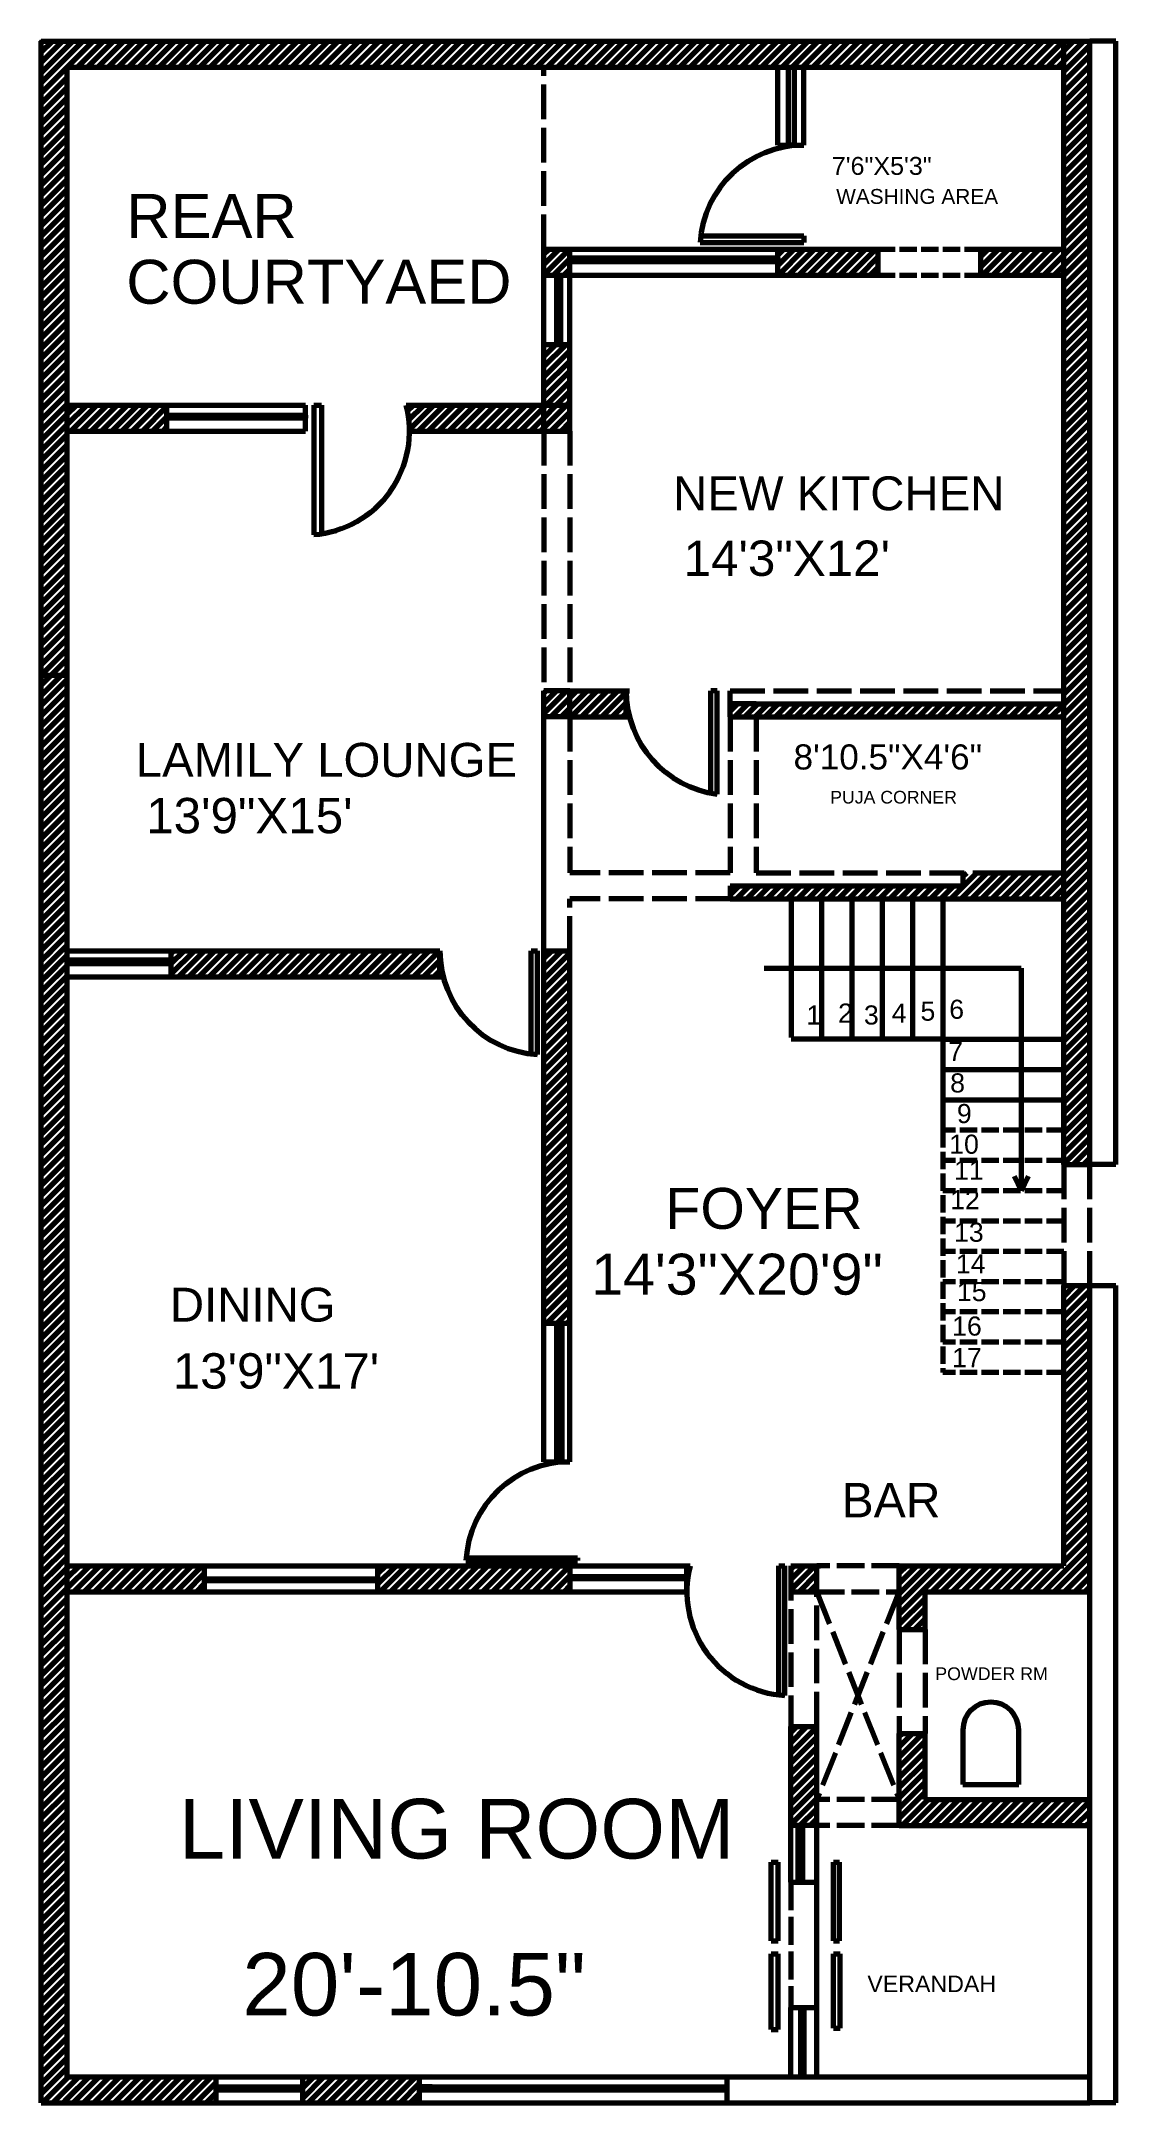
# Model space of a CAD drawing. Header units: inches. Extents: x 618 to 1514, y 445 to 2031.
# Drawn here: x 618 to 990, y 445 to 1159 of the extents above; entities outside this region: 1.
import ezdxf

# ---------------------------------------------------------------- set-up
doc = ezdxf.new("R2010")
doc.units = ezdxf.units.IN
doc.header["$MEASUREMENT"] = 0
doc.linetypes.add('ACAD_ISO02W100', pattern=[15, 12, -3])
doc.styles.get("Standard").update_dxf_attribs({"font": 'arial.ttf'})

msp = doc.modelspace()

# ---------------------------------------------------------------- hatches: boundary and pattern name
at = {"lineweight": 100}
h = msp.add_hatch(dxfattribs=at)
h.set_pattern_fill('ANSI31', color=256, scale=20)
h.paths.add_polyline_path([(627.13, 939.67), (618.13, 939.67), (618.13, 445.37), (678.63, 445.37), (678.63, 454.37), (627.13, 454.37)])
h.paths.add_polyline_path([(627.13, 1150.37), (972.13, 1150.37), (972.13, 770.37), (981.13, 770.37), (981.13, 1159.37), (618.13, 1159.37), (618.13, 939.67), (627.13, 939.67)])
h = msp.add_hatch(dxfattribs=at)
h.set_pattern_fill('ANSI31', color=256, scale=20)
h.paths.add_polyline_path([(972.13, 871.37), (945.73, 871.37), (937.23, 871.37), (937.23, 866.87), (856.63, 866.87), (856.63, 862.37), (972.13, 862.37)])
h.paths.add_polyline_path([(972.13, 929.87), (865.63, 929.87), (856.63, 929.87), (856.63, 925.37), (972.13, 925.37)])
h.paths.add_polyline_path([(756.13, 844.37), (663.13, 844.37), (663.13, 835.37), (756.13, 835.37)])
h.paths.add_polyline_path([(674.7, 631.37), (627.13, 631.37), (627.13, 622.37), (674.7, 622.37)])
h.paths.add_polyline_path([(801.13, 631.37), (734.7, 631.37), (734.7, 622.37), (801.13, 622.37)])
h.paths.add_polyline_path([(886.63, 575.64), (877.63, 575.64), (877.63, 541.37), (886.63, 541.37)])
h.paths.add_polyline_path([(801.13, 844.37), (792.13, 844.37), (792.13, 715.37), (801.13, 715.37)])
h.paths.add_polyline_path([(972.13, 1087.37), (943.25, 1087.37), (943.25, 1078.37), (972.13, 1078.37)])
h.paths.add_polyline_path([(792.13, 1033.37), (745.63, 1033.37), (744.48, 1033.37, -0.063254), (745.63, 1024.37), (792.13, 1024.37)])
h.paths.add_polyline_path([(801.13, 1033.37), (792.13, 1033.37), (792.13, 1024.37), (801.13, 1024.37)])
h.paths.add_polyline_path([(801.13, 1054.37), (792.13, 1054.37), (792.13, 1033.37), (801.13, 1033.37)])
h.paths.add_polyline_path([(801.13, 1087.37), (792.13, 1087.37), (792.13, 1078.37), (801.13, 1078.37)])
h.paths.add_polyline_path([(661.63, 1033.37), (627.13, 1033.37), (627.13, 1024.37), (661.63, 1024.37)])
h.paths.add_polyline_path([(907.77, 1087.37), (873.13, 1087.37), (873.13, 1078.37), (907.77, 1078.37)])
h.paths.add_polyline_path([(886.63, 631.37), (877.63, 631.37), (877.63, 622.37), (886.63, 622.37)])
h = msp.add_hatch(dxfattribs=at)
h.set_pattern_fill('ANSI31', color=256, scale=20)
h.paths.add_polyline_path([(820.63, 934.37), (801.13, 934.37), (801.13, 925.37), (820.63, 925.37)])
h.paths.add_polyline_path([(801.13, 934.37), (792.13, 934.37), (792.13, 925.37), (801.13, 925.37)])
h = msp.add_hatch(dxfattribs=at)
h.set_pattern_fill('ANSI31', color=256, scale=20)
h.paths.add_polyline_path([(627.13, 844.37), (618.13, 844.37), (618.13, 835.37), (627.13, 835.37)])
h = msp.add_hatch(dxfattribs=at)
h.set_pattern_fill('ANSI31', color=256, scale=20)
h.paths.add_polyline_path([(981.13, 728.37), (972.13, 728.37), (972.13, 631.37), (915.13, 631.37), (915.13, 609.32), (924.13, 609.32), (924.13, 622.37), (981.13, 622.37)])
h.paths.add_polyline_path([(981.13, 550.37), (972.13, 550.37), (924.13, 550.37), (924.13, 573.32), (915.13, 573.32), (915.13, 541.37), (972.13, 541.37), (981.13, 541.37)])
h = msp.add_hatch(dxfattribs=at)
h.set_pattern_fill('ANSI31', color=256, scale=20)
h.paths.add_polyline_path([(627.13, 502.15), (618.13, 502.15), (618.13, 445.37), (627.13, 445.37), (627.13, 454.37)])
h.paths.add_polyline_path([(627.13, 574.53), (618.13, 574.53), (618.13, 502.15), (627.13, 502.15)])
h.paths.add_polyline_path([(627.13, 622.37), (618.13, 622.37), (618.13, 574.53), (627.13, 574.53)])
h.paths.add_polyline_path([(627.13, 631.37), (618.13, 631.37), (618.13, 622.37), (627.13, 622.37)])
h = msp.add_hatch(dxfattribs=at)
h.set_pattern_fill('ANSI31', color=256, scale=20)
h.paths.add_polyline_path([(678.63, 454.37), (627.13, 454.37), (627.13, 445.37), (678.63, 445.37)])
h = msp.add_hatch(dxfattribs=at)
h.set_pattern_fill('ANSI31', color=256, scale=20)
h.paths.add_polyline_path([(749.13, 454.37), (708.63, 454.37), (708.63, 445.37), (749.13, 445.37)])

# ---------------------------------------------------------------- linework, layer by layer
at = {"color": 177, "lineweight": 100, "true_color": 0x293189}
msp.add_line((1513.65, 2030.74), (1513.65, 1994.74), dxfattribs=at)
at = {"color": 1, "lineweight": 100}
for p, q in [((618.13, 445.37), (618.13, 1159.37)), ((618.13, 1159.37), (981.13, 1159.37)), ((972.13, 770.37), (972.13, 1159.37)), ((981.13, 770.37), (981.13, 1159.37)), ((627.13, 454.37), (627.13, 1150.37)), ((627.13, 1150.37), (972.13, 1150.37)), ((972.13, 770.37), (981.13, 770.37)), ((972.13, 728.37), (981.13, 728.37)), ((972.13, 631.37), (972.13, 728.37)), ((981.13, 622.37), (981.13, 728.37)), ((981.13, 445.37), (981.13, 728.37)), ((627.13, 454.37), (981.13, 454.37)), ((678.63, 445.37), (678.63, 454.37)), ((708.63, 445.37), (708.63, 454.37)), ((749.13, 445.37), (749.13, 454.37)), ((855.63, 445.37), (855.63, 454.37)), ((618.13, 445.37), (981.13, 445.37))]:
    msp.add_line(p, q, dxfattribs=at)
at = {"color": 252, "lineweight": 100, "true_color": 0x939598}
for p, q in [((990.13, 1159.37), (981.13, 1159.37)), ((990.13, 770.37), (990.13, 1159.37)), ((981.13, 728.37), (990.13, 728.37)), ((990.13, 445.37), (990.13, 728.37)), ((990.13, 445.37), (981.13, 445.37))]:
    msp.add_line(p, q, dxfattribs=at)
at = {"color": 51, "linetype": 'ACAD_ISO02W100', "lineweight": 100, "true_color": 0xf7f281}
for p, q in [((792.13, 1087.37), (792.13, 1150.37)), ((792.13, 1024.37), (792.13, 934.37)), ((801.13, 1024.37), (801.13, 934.37)), ((856.63, 934.37), (972.13, 934.37)), ((801.13, 925.37), (801.13, 871.37)), ((856.63, 925.37), (856.63, 871.37)), ((865.63, 925.37), (865.63, 871.37)), ((856.63, 871.37), (801.13, 871.37)), ((865.63, 871.37), (945.73, 871.37)), ((856.63, 862.37), (801.13, 862.37)), ((972.13, 770.37), (972.13, 728.37)), ((981.13, 728.37), (981.13, 770.37)), ((877.63, 631.37), (877.63, 575.64)), ((886.63, 575.64), (886.63, 631.37)), ((915.13, 609.32), (915.13, 573.32)), ((924.13, 609.32), (924.13, 573.32))]:
    msp.add_line(p, q, dxfattribs=at)
at = {"color": 3, "lineweight": 100}
for p, q in [((873.13, 1123.37), (873.13, 1150.37)), ((882.13, 1123.37), (882.13, 1150.37)), ((873.13, 1123.37), (882.13, 1123.37)), ((792.13, 1087.37), (907.77, 1087.37)), ((792.13, 1024.37), (792.13, 1087.37)), ((801.13, 1024.37), (801.13, 1087.37)), ((873.13, 1078.37), (873.13, 1087.37)), ((907.77, 1087.37), (907.77, 1078.37)), ((943.25, 1087.37), (943.25, 1078.37)), ((943.25, 1087.37), (972.13, 1087.37)), ((792.13, 1078.37), (801.13, 1078.37)), ((801.13, 1078.37), (907.77, 1078.37)), ((801.13, 1024.37), (801.13, 1078.37)), ((943.25, 1078.37), (972.13, 1078.37)), ((792.13, 1054.37), (801.13, 1054.37)), ((627.13, 1033.37), (709.63, 1033.37)), ((661.63, 1024.37), (661.63, 1033.37)), ((709.63, 1024.37), (709.63, 1033.37)), ((745.63, 1033.37), (801.13, 1033.37)), ((627.13, 1024.37), (709.63, 1024.37)), ((745.63, 1024.37), (801.13, 1024.37)), ((792.13, 667.37), (792.13, 934.37)), ((801.13, 934.37), (792.13, 934.37)), ((801.13, 934.37), (821.77, 934.37)), ((801.13, 925.37), (801.13, 934.37)), ((820.63, 925.37), (820.63, 934.37)), ((856.63, 925.37), (856.63, 934.37)), ((865.63, 929.87), (972.13, 929.87)), ((801.13, 925.37), (792.13, 925.37)), ((801.13, 925.37), (820.63, 925.37)), ((856.63, 925.37), (972.13, 925.37)), ((945.73, 871.37), (972.13, 871.37)), ((856.63, 866.87), (937.23, 866.87)), ((856.63, 862.37), (972.13, 862.37)), ((627.13, 844.37), (756.13, 844.37)), ((663.13, 835.37), (663.13, 844.37)), ((756.13, 835.37), (756.13, 844.37)), ((801.13, 667.37), (801.13, 844.37)), ((627.13, 835.37), (757.27, 835.37)), ((792.13, 715.37), (801.13, 715.37)), ((792.13, 667.37), (801.13, 667.37)), ((627.13, 631.37), (842.77, 631.37)), ((674.7, 622.37), (674.7, 631.37)), ((734.7, 622.37), (734.7, 631.37)), ((801.13, 631.37), (801.13, 622.37)), ((841.63, 622.37), (841.63, 631.37)), ((877.63, 631.37), (887.88, 631.37)), ((915.13, 631.37), (972.13, 631.37)), ((915.13, 609.32), (915.13, 631.37)), ((627.13, 622.37), (841.63, 622.37)), ((877.63, 622.37), (886.63, 622.37)), ((924.13, 622.37), (981.13, 622.37)), ((924.13, 609.32), (924.13, 622.37)), ((915.13, 609.32), (924.13, 609.32)), ((877.63, 521.72), (877.63, 575.64)), ((886.63, 454.37), (886.63, 575.64)), ((915.13, 541.37), (915.13, 573.32)), ((924.13, 550.37), (924.13, 573.32)), ((924.13, 550.37), (972.13, 550.37)), ((915.13, 541.37), (972.13, 541.37))]:
    msp.add_line(p, q, dxfattribs=at)
at = {"lineweight": 100}
for p, q in [((792.13, 1087.37), (801.13, 1087.37)), ((744.48, 1033.37), (745.63, 1033.37)), ((627.13, 939.67), (618.13, 939.67)), ((801.13, 925.37), (801.13, 934.37)), ((801.13, 925.37), (820.63, 925.37)), ((820.63, 925.37), (821.77, 925.37)), ((856.63, 925.37), (972.13, 925.37)), ((856.63, 866.87), (856.63, 862.37)), ((801.13, 667.37), (801.13, 844.37)), ((868.44, 838.37), (948.73, 838.37)), ((948.73, 838.37), (948.73, 838.37)), ((948.73, 838.37), (957.35, 838.37)), ((957.35, 838.37), (957.35, 761.25)), ((954.95, 766.26), (957.35, 761.25)), ((959.8, 766.26), (957.35, 761.25)), ((990.13, 770.37), (981.13, 770.37)), ((627.13, 631.37), (842.77, 631.37)), ((877.63, 631.37), (886.63, 631.37)), ((877.63, 575.64), (886.63, 575.64)), ((915.13, 573.32), (924.13, 573.32)), ((972.13, 550.37), (981.13, 550.37)), ((972.13, 541.37), (981.13, 541.37)), ((877.63, 454.37), (877.63, 478.37)), ((877.63, 478.37), (886.63, 478.37))]:
    msp.add_line(p, q, dxfattribs=at)
at = {"color": 5, "lineweight": 100}
for p, q in [((846.19, 1091.92), (882.13, 1091.92)), ((846.19, 1089.61), (882.13, 1089.61)), ((882.13, 1091.92), (882.13, 1089.61)), ((712.44, 1033.37), (712.44, 988.37)), ((712.44, 1033.37), (715.16, 1033.37)), ((715.16, 1033.37), (715.16, 988.37)), ((849.98, 898.99), (849.98, 934.37)), ((852.14, 934.37), (849.98, 934.37)), ((852.14, 898.65), (852.14, 934.37)), ((787.76, 808.64), (787.76, 844.37)), ((787.76, 844.37), (789.95, 844.37)), ((789.95, 808.44), (789.95, 844.37)), ((765.17, 633.19), (803.81, 633.23)), ((765.22, 634.05), (803.81, 634.05)), ((803.81, 634.05), (803.81, 633.23)), ((873.52, 586.6), (873.52, 631.37)), ((873.52, 631.37), (875.57, 631.37)), ((875.57, 586.43), (875.57, 631.37)), ((870.81, 528.72), (873.23, 528.72)), ((870.81, 501.48), (870.81, 528.72)), ((873.23, 501.48), (873.23, 528.72)), ((892.36, 501.48), (892.36, 528.72)), ((892.36, 528.72), (894.49, 528.72)), ((894.49, 501.48), (894.49, 528.72)), ((870.81, 501.48), (873.23, 501.48)), ((892.36, 501.48), (894.49, 501.48)), ((870.81, 496.92), (873.23, 496.92)), ((870.81, 470.8), (870.81, 496.92)), ((873.23, 470.8), (873.23, 496.92)), ((892.36, 496.92), (894.77, 496.92)), ((892.36, 471.15), (892.36, 496.92)), ((894.77, 471.15), (894.77, 496.92)), ((870.81, 470.8), (873.23, 470.8)), ((892.36, 471.15), (894.77, 471.15))]:
    msp.add_line(p, q, dxfattribs=at)
at = {"color": 51, "linetype": 'ACAD_ISO02W100', "lineweight": 100, "ltscale": 0.5, "true_color": 0xf7f281}
for p, q in [((907.77, 1087.37), (943.25, 1087.37)), ((907.77, 1078.37), (943.25, 1078.37))]:
    msp.add_line(p, q, dxfattribs=at)
at = {"color": 3, "linetype": 'ACAD_ISO02W100', "lineweight": 100}
for p, q in [((865.63, 929.87), (856.63, 929.87)), ((937.23, 871.37), (937.23, 866.87)), ((792.13, 844.37), (801.13, 844.37))]:
    msp.add_line(p, q, dxfattribs=at)
at = {"color": 41, "linetype": 'ACAD_ISO02W100', "lineweight": 100, "true_color": 0xf4ee51}
msp.add_line((801.13, 844.37), (801.13, 862.37), dxfattribs=at)
at = {"color": 11, "lineweight": 100, "true_color": 0xf27172}
for p, q in [((877.76, 862.37), (877.76, 814.37)), ((888.26, 862.37), (888.26, 814.37)), ((898.76, 862.37), (898.76, 814.37)), ((909.26, 862.37), (909.26, 814.37)), ((919.76, 862.37), (919.76, 814.37)), ((930.26, 862.37), (930.26, 814.37)), ((930.26, 814.37), (930.26, 813.75)), ((930.26, 813.75), (877.76, 813.75)), ((930.26, 813.75), (930.24, 782.25)), ((930.26, 813.75), (972.13, 813.75)), ((930.26, 803.25), (972.13, 803.25)), ((930.26, 792.75), (972.13, 792.75))]:
    msp.add_line(p, q, dxfattribs=at)
at = {"linetype": 'ACAD_ISO02W100', "lineweight": 100}
for p, q in [((972.13, 792.75), (972.13, 782.25)), ((886.63, 541.37), (877.63, 541.37)), ((877.63, 521.72), (886.63, 521.72))]:
    msp.add_line(p, q, dxfattribs=at)
at = {"color": 11, "linetype": 'ACAD_ISO02W100', "lineweight": 100, "ltscale": 0.5, "true_color": 0xf27172}
for p, q in [((972.13, 782.25), (930.24, 782.25)), ((930.24, 782.25), (930.24, 698.25)), ((972.13, 771.75), (930.24, 771.75)), ((972.13, 761.25), (930.24, 761.25)), ((972.13, 750.75), (930.24, 750.75)), ((972.13, 740.25), (930.24, 740.25)), ((972.13, 729.75), (930.24, 729.75)), ((972.13, 719.25), (930.24, 719.25)), ((972.13, 708.75), (930.24, 708.75)), ((972.13, 698.25), (930.24, 698.25))]:
    msp.add_line(p, q, dxfattribs=at)
at = {"color": 51, "linetype": 'ACAD_ISO02W100', "lineweight": 100, "ltscale": 0.8, "true_color": 0xf7f281}
for p, q in [((915.13, 631.37), (886.63, 631.37)), ((886.63, 622.37), (915.13, 622.37)), ((915.13, 550.37), (886.63, 550.35)), ((915.13, 541.37), (886.63, 541.37))]:
    msp.add_line(p, q, dxfattribs=at)
at = {"color": 8, "linetype": 'ACAD_ISO02W100', "lineweight": 100}
for p, q in [((886.63, 622.37), (915.13, 550.37)), ((915.13, 622.37), (886.63, 550.35))]:
    msp.add_line(p, q, dxfattribs=at)
at = {"color": 210, "lineweight": 100}
for p, q in [((937.17, 574.45), (937.17, 555.62)), ((956.52, 555.62), (956.52, 574.45)), ((937.17, 555.62), (956.52, 555.62))]:
    msp.add_line(p, q, dxfattribs=at)
at = {"color": 2, "linetype": 'ACAD_ISO02W100', "lineweight": 100, "ltscale": 0.8, "true_color": 0xf1eb1f}
msp.add_line((877.63, 521.72), (877.63, 478.37), dxfattribs=at)
at = {"color": 6, "lineweight": 100}
for p, q in [((881.02, 478.37), (881.02, 454.37)), ((882.13, 478.37), (882.13, 454.37)), ((678.63, 450.94), (708.63, 450.94)), ((678.63, 449.87), (708.63, 449.87)), ((753.46, 450.94), (749.13, 450.94)), ((749.13, 449.87), (855.63, 449.87)), ((753.46, 450.94), (855.63, 450.94))]:
    msp.add_line(p, q, dxfattribs=at)
for points in [[(876.88, 1150.37), (878.81, 1150.37), (878.81, 1123.37), (876.88, 1123.37)], [(796.63, 1078.37), (797.94, 1078.37), (797.94, 1054.37), (796.63, 1054.37)], [(801.13, 1084.33), (873.13, 1084.33), (873.13, 1082.98), (801.13, 1082.98)], [(661.63, 1029.89), (709.63, 1029.89), (709.63, 1028.87), (661.63, 1028.87)], [(627.13, 841.17), (663.13, 841.17), (663.13, 839.87), (627.13, 839.87)], [(796.63, 715.37), (798.3, 715.37), (798.3, 667.37), (796.63, 667.37)], [(674.7, 626.87), (734.7, 626.87), (734.7, 626.13), (674.7, 626.13)], [(801.13, 627.68), (841.63, 627.68), (841.63, 626.87), (801.13, 626.87)], [(880.13, 541.37), (881.62, 541.37), (881.62, 521.72), (880.13, 521.72)]]:
    msp.add_lwpolyline(points, close=True, dxfattribs=at)
at = {"color": 5, "lineweight": 100}
for centre, start, end in [((882.13, 1087.37), 90, 176.43909), ((709.63, 1024.37), 274.47933, 14.47751), ((856.63, 934.37), 180, 262.85023), ((792.13, 844.37), 180, 266.53767), ((801.13, 631.37), 90, 177.10074), ((877.63, 622.37), 165.52249, 266.73217)]:
    msp.add_arc(centre, 36, start, end, dxfattribs=at)
at = {"color": 210, "lineweight": 100}
msp.add_arc((946.84, 574.45), 9.68, 0, 180, dxfattribs=at)

# ---------------------------------------------------------------- texts
at = {"lineweight": 100}
for s, height, p in [('7\'6"X5\'3"', 6.211, (891.83, 1113.09)), ('WASHING AREA', 5.1574, (893.34, 1103.03)), ('REAR', 15.208, (647.56, 1091.26)), ('COURTYAED', 15.208, (647.56, 1068.46)), ('NEW KITCHEN', 11.7293, (836.88, 996.92)), ('14\'3"X12\'', 12.224, (840.53, 974.2)), ('LAMILY LOUNGE', 11.7285, (650.84, 904.62)), ('8\'10.5"X4\'6"', 8.6947, (878.58, 907.14)), ('PUJA CORNER', 4.3801, (891.27, 895.36)), ('13\'9"X15\'', 12.224, (654.47, 885.07)), ('1', 6.61, (883.04, 818.82)), ('2', 6.61, (893.99, 819.48)), ('3', 6.61, (902.94, 818.82)), ('4', 6.61, (912.57, 819.48)), ('5', 6.61, (922.52, 820.14)), ('6', 6.61, (932.47, 820.8)), ('7', 6.61, (932.14, 806.22)), ('8', 6.61, (932.8, 795.28)), ('9', 6.61, (935.13, 784.67)), ('10', 6.61, (932.47, 774.06)), ('11', 6.61, (934.13, 765.11)), ('FOYER', 14.183, (834.22, 748.04)), ('12', 6.61, (932.8, 754.84)), ('13', 6.61, (934.13, 743.57)), ('14\'3"X20\'9"', 14.1828, (808.53, 725.26)), ('14', 6.61, (934.79, 732.63)), ('15', 6.61, (935.13, 723.01)), ('DINING', 11.729, (662.68, 715.92)), ('16', 6.61, (933.47, 711.08)), ('13\'9"X17\'', 12.224, (663.66, 692.74)), ('17', 6.61, (933.47, 700.14)), ('BAR', 11.919, (895.22, 648.13)), ('POWDER RM', 4.405, (927.64, 591.76)), ('LIVING ROOM', 20.6552, (665.77, 529.97)), ('20\'-10.5"', 21.637, (687.71, 475.61)), ('VERANDAH', 5.742, (904.13, 483.69))]:
    msp.add_text(s, height=height, dxfattribs=at).set_placement(p)

doc.saveas('drawing.dxf')
